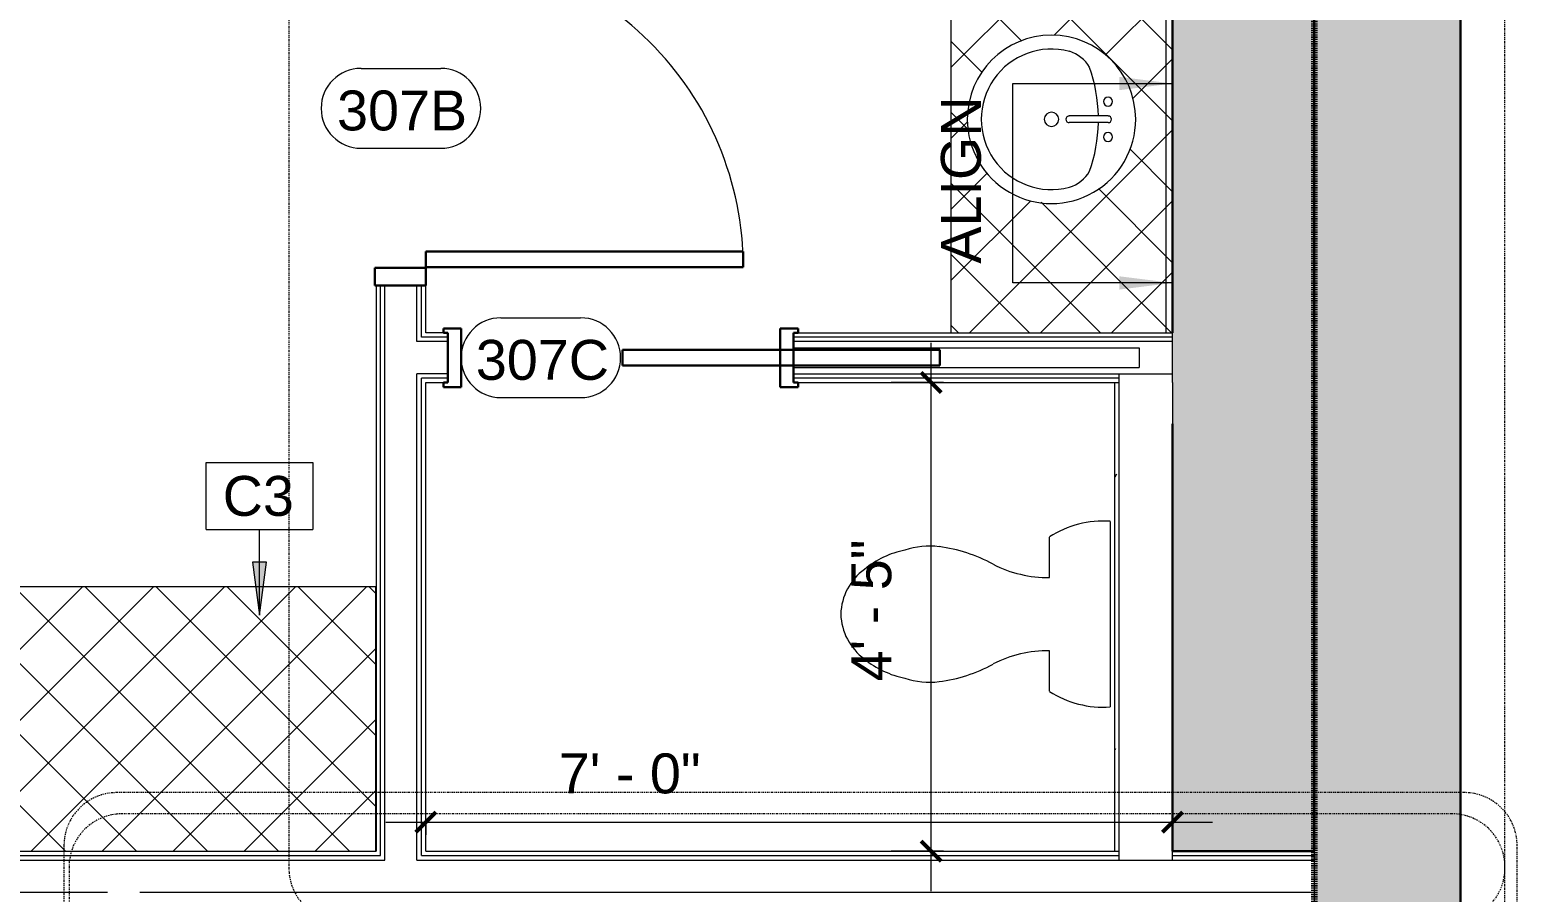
# Model space of a CAD drawing. Header units: inches. Extents: x -1176 to 1474, y -2632 to 978.
# Drawn here: x -143.2 to 24.6, y 351.2 to 448.5 of the extents above; entities that cross this region are included whole.
import ezdxf

# ---------------------------------------------------------------- set-up
doc = ezdxf.new("R2010")
doc.units = ezdxf.units.IN
doc.header["$MEASUREMENT"] = 0
doc.linetypes.add('Dash', pattern=[0.25, 0.125, -0.125])
doc.linetypes.add('Dash Dot 3_16_', pattern=[0.3125, 0.1875, -0.0625, 0, -0.0625])
for name, color, linetype, lineweight in [('A-ANNO-DIMS', 211, 'Continuous', 9), ('A-ANNO-DIMS-48', 211, 'Continuous', 9), ('A-ANNO-KEYN', 231, 'Continuous', 9), ('A-ANNO-MATC', 214, 'Dash', 140), ('A-ANNO-NOTE', 131, 'Continuous', 9), ('A-ANNO-SYMB', 150, 'Continuous', 9), ('A-DOOR', 31, 'Continuous', 18), ('A-DOOR-FRAM', 31, 'Continuous', 30), ('A-DOOR-IDEN', 31, 'Continuous', 9), ('A-WALL', 113, 'Continuous', 18), ('A-WALL-PATT', 111, 'Continuous', 18), ('I-WALL', 2, 'Continuous', 18), ('P-SANR-FIXT', 6, 'Continuous', 9), ('Q-CASE', 31, 'Continuous', 9)]:
    doc.layers.add(name, color=color, linetype=linetype, lineweight=lineweight)
doc.styles.add('Arial', font='arial.ttf', dxfattribs={"height": 4.5})
doc.styles.add('Swis721 Lt BT', font='swissl.ttf', dxfattribs={"height": 4.5})
doc.styles.add('Swis721 Lt BT_2', font='swissl.ttf', dxfattribs={"height": 0.09375})
doc.dimstyles.new('OTJ_-_3_32__Linear__1_2__Tolerance', dxfattribs={"dimscale": 12, "dimtxt": 4.748918, "dimasz": 0.1875, "dimexe": 0.375, "dimexo": 0.25, "dimgap": 0.25, "dimtad": 1, "dimdec": 1, "dimrnd": 0.5, "dimzin": 3, "dimdsep": 46, "dimlunit": 4, "dimtxsty": 'Swis721 Lt BT', "dimblk1": 'OBLIQUE', "dimblk2": 'OBLIQUE', "dimsah": 1, "dimcen": 0.09, "dimdle": 0.375, "dimazin": 0, "dimtfac": 1, "dimtdec": 4, "dimtix": 1, "dimtmove": 0, "dimatfit": 3, "dimfxl": 1, "dimtvp": 1, "dimfrac": 2, "dimtolj": 1, "dimtzin": 0, "dimarcsym": 2})
doc.dimstyles.new('OTJ_-_3_32__Linear__1_2__Tolerance_1', dxfattribs={"dimscale": 12, "dimtxt": 4.748918, "dimasz": 0.1875, "dimexe": 0.375, "dimexo": 0.25, "dimgap": 0.25, "dimtad": 1, "dimdec": 1, "dimrnd": 0.5, "dimzin": 3, "dimdsep": 46, "dimlunit": 4, "dimtxsty": 'Swis721 Lt BT', "dimblk1": 'OBLIQUE', "dimblk2": 'OBLIQUE', "dimsah": 1, "dimcen": 0.09, "dimdle": 0.375, "dimazin": 0, "dimtfac": 1, "dimtdec": 4, "dimtix": 1, "dimtmove": 2, "dimatfit": 3, "dimfxl": 1, "dimtvp": 1, "dimfrac": 2, "dimtolj": 1, "dimtzin": 0, "dimarcsym": 2})

# ---------------------------------------------------------------- blocks, each defined once
blk = doc.blocks.new('Single Flush - D2 3_ X 8_-8252890-3rd Floor Construction')
at = {"layer": 'A-DOOR', "lineweight": 30}
for p, q in [((16.15625, 38.625), (16.15625, 2.8125)), ((17.90625, 38.625), (16.15625, 38.625)), ((17.90625, 2.8125), (17.90625, 38.625)), ((16.15625, 2.8125), (17.90625, 2.8125))]:
    blk.add_line(p, q, dxfattribs=at)
at = {"layer": 'A-DOOR', "lineweight": 9}
blk.add_arc((17.90625, 2.8125), 35.8125, 90, 180.5, dxfattribs=at)
at = {"layer": 'A-DOOR-FRAM'}
for p, q in [((-20, -2.9375), (-20, 2.8125)), ((-20, 2.8125), (-18, 2.8125)), ((-18, -2.9375), (-18, 2.8125)), ((18.000004, -2.9375), (18.000004, 2.8125)), ((18.000004, 2.8125), (20.000004, 2.8125)), ((20.000004, -2.9375), (20.000004, 2.8125)), ((-20, -2.9375), (-18, -2.9375)), ((18.000004, -2.9375), (20.000004, -2.9375))]:
    blk.add_line(p, q, dxfattribs=at)
blk = doc.blocks.new('Vanity Counter Top w Round Sink Hole - 24_ Depth-7683055-3rd Floor Construction')
at = {"layer": 'Q-CASE'}
h = blk.add_hatch(dxfattribs=at)
h.set_pattern_fill('FP_2', color=256, style=0, pattern_type=2)
h.set_pattern_definition([(135, (447.671, 14.285), (-4.00647, -4.00647), []), (225, (447.671, 14.285), (4.00647, -4.00647), [])])
h.paths.add_polyline_path([(33.32, -18.08), (33.32, 0), (-52.26, 0), (-52.26, -25), (33.32, -25)], flags=0)
h.paths.add_polyline_path([(18.72, -13.65), (18.49, -15.76), (17.78, -17.77), (16.65, -19.57), (15.15, -21.07), (13.35, -22.21), (11.34, -22.91), (9.22, -23.15), (7.11, -22.91), (5.1, -22.21), (3.3, -21.07), (1.8, -19.57), (0.67, -17.77), (-0.04, -15.76), (-0.28, -13.65), (-0.04, -11.53), (0.67, -9.53), (1.8, -7.72), (3.3, -6.22), (5.1, -5.09), (7.11, -4.39), (9.22, -4.15), (11.34, -4.39), (13.35, -5.09), (15.15, -6.22), (16.65, -7.72), (17.78, -9.53), (18.49, -11.53)], flags=0)
h.paths.add_polyline_path([(-25.28, -13.65), (-25.51, -15.76), (-26.22, -17.77), (-27.35, -19.57), (-28.85, -21.07), (-30.65, -22.21), (-32.66, -22.91), (-34.78, -23.15), (-36.89, -22.91), (-38.9, -22.21), (-40.7, -21.07), (-42.2, -19.57), (-43.33, -17.77), (-44.04, -15.76), (-44.28, -13.65), (-44.04, -11.53), (-43.33, -9.53), (-42.2, -7.72), (-40.7, -6.22), (-38.9, -5.09), (-36.89, -4.39), (-34.78, -4.15), (-32.66, -4.39), (-30.65, -5.09), (-28.85, -6.22), (-27.35, -7.72), (-26.22, -9.53), (-25.51, -11.53)], flags=0)
for p, q in [((-52.26, -0.75), (33.32, -0.75)), ((-52.26, -25), (33.32, -25))]:
    blk.add_line(p, q, dxfattribs=at)
blk = doc.blocks.new('Sink Vanity-Round - 19_ x 19_-4918671-3rd Floor Construction')
at = {"layer": 'P-SANR-FIXT'}
for p, q in [((3.43, 9.73), (3.43, 5.36)), ((4.18, 9.73), (4.18, 5.36))]:
    blk.add_line(p, q, dxfattribs=at)
for centre, radius, start, end in [((3.81, 3.35), 9.5, 90, 270), ((3.81, 3.35), 9.5, 270, 90), ((1.81, 9.73), 0.5, 360, 180), ((3.81, 9.73), 0.375, 360, 180), ((5.81, 9.73), 0.5, 0, 180), ((3.81, -9.17), 17.81, 91.2067, 109.2086), ((1.81, 9.73), 0.5, 180, 360), ((3.81, -9.17), 17.81, 70.7914, 88.7933), ((5.81, 9.73), 0.5, 180, 360), ((0.05, 4.11), 4.12, 120.7927, 162.1904), ((7.56, 4.11), 4.12, 17.8096, 59.2073), ((3.81, 3.35), 7.93, 165.3071, 14.6929), ((3.81, 5.36), 0.375, 180, 360), ((3.81, 3.35), 0.812, 360, 180), ((3.81, 3.35), 0.813, 180, 360)]:
    blk.add_arc(centre, radius, start, end, dxfattribs=at)
blk = doc.blocks.new('P-Toilet-Floor-3D - Floor Mount-V15-3rd Floor Construction')
at = {"layer": 'P-SANR-FIXT'}
for p, q in [((-8.7, 8.31), (-4.13, 8.31)), ((4.13, 8.31), (8.7, 8.31)), ((10.46, 1.47), (-10.46, 1.47))]:
    blk.add_line(p, q, dxfattribs=at)
for centre, radius, start, end in [((0.18, 25.42), 6.45, 91.5969, 144.1622), ((-0.18, 25.42), 6.45, 35.8378, 88.4031), ((2.68, 22.72), 10.08, 140.0681, 169.0843), ((-2.68, 22.72), 10.08, 10.9157, 39.9319), ((0.88, 21.86), 8.56, 161.1064, 187.2133), ((-0.88, 21.86), 8.56, 352.7867, 18.8936), ((9.41, 22.94), 17.16, 187.2133, 208.7603), ((-9.41, 22.94), 17.16, 331.2397, 352.7867), ((-17.85, 8.46), 13.72, 359.3911, 27.0003), ((17.85, 8.46), 13.72, 152.9997, 180.6089), ((0.69, 2.25), 11.19, 147.1473, 183.9988), ((-0.69, 2.25), 11.19, 356.0012, 32.8527)]:
    blk.add_arc(centre, radius, start, end, dxfattribs=at)
blk = doc.blocks.new('Single Flush Pocket - D5 3_ X 8_-6998484-3rd Floor Construction')
at = {"layer": 'A-DOOR', "lineweight": 30}
for p, q in [((0.1875, 0.875), (36, 0.875)), ((0.1875, -0.875), (0.1875, 0.875)), ((36, 0.875), (36, -0.875)), ((36, -0.875), (0.1875, -0.875))]:
    blk.add_line(p, q, dxfattribs=at)
at = {"layer": 'A-DOOR', "lineweight": 9}
blk.add_arc((36, -0.875), 35.8125, 179.5, 180, dxfattribs=at)
at = {"layer": 'A-DOOR-FRAM'}
for p, q in [((-20, 3.3125), (-20, 2.8125)), ((-20, 3.3125), (-18, 3.3125)), ((-20, 2.8125), (-19.5, 2.8125)), ((-19.5, 2.8125), (-19.5, -2.8125)), ((-18, 3.3125), (-18, -3.3125)), ((18.000004, 3.3125), (18.000004, -3.3125)), ((18.000004, 3.3125), (20.000004, 3.3125)), ((19.500004, 2.8125), (19.500004, -2.8125)), ((19.500004, 2.8125), (20.000004, 2.8125)), ((20.000004, 3.3125), (20.000004, 2.8125)), ((-20, -3.3125), (-20, -2.8125)), ((-20, -2.8125), (-19.5, -2.8125)), ((-20, -3.3125), (-18, -3.3125)), ((18.000004, -3.3125), (20.000004, -3.3125)), ((19.500004, -2.8125), (20.000004, -2.8125)), ((20.000004, -3.3125), (20.000004, -2.8125))]:
    blk.add_line(p, q, dxfattribs=at)
blk = doc.blocks.new('Desk64 - Desk-7130718-3rd Floor Construction')
at = {"layer": 'Q-CASE'}
h = blk.add_hatch(dxfattribs=at)
h.set_pattern_fill('FP_17', color=256, style=0, pattern_type=2)
h.set_pattern_definition([(45, (2443.026, 65.321), (-4.00647, 4.00647), []), (135, (2443.026, 65.321), (-4.00647, -4.00647), [])])
h.paths.add_polyline_path([(2317.21, 421.18), (2338.85, 421.18), (2338.85, 451.01), (2205.18, 451.01), (2205.18, 421.18), (2298.52, 421.18)], flags=0)
for p, q in [((2338.85, 451.01), (2205.18, 451.01)), ((2205.18, 451.01), (2205.18, 421.18)), ((2338.85, 421.18), (2338.85, 451.01))]:
    blk.add_line(p, q, dxfattribs=at)
blk = doc.blocks.new('Door Tag - Door Tag-41184-3rd Floor Construction')
at = {"layer": 'A-DOOR-IDEN'}
for p, q in [((-0.09375, 0.09375), (0.09375, 0.09375)), ((-0.09375, -0.09375), (0.09375, -0.09375))]:
    blk.add_line(p, q, dxfattribs=at)
for centre, start, end in [((-0.09375, 0), 90, 270), ((0.09375, 0), 270, 90)]:
    blk.add_arc(centre, 0.09375, start, end, dxfattribs=at)
blk = doc.blocks.new('DIMBLOCK20-3rd Floor Construction')
at = {"layer": 'A-ANNO-DIMS-48'}
for p, q in [((-98.53, 357.72), (-98.53, 363.63)), ((-14.28, 357.72), (-14.28, 363.63)), ((-103.03, 359.13), (-9.78, 359.13)), ((-98.53, 359.13), (-98.53, 357.72)), ((-14.28, 359.13), (-14.28, 357.72))]:
    blk.add_line(p, q, dxfattribs=at)
at = {"layer": 'A-ANNO-DIMS-48', "lineweight": 50}
for p, q in [((-98.53, 359.13), (-97.4, 360.26)), ((-14.28, 359.13), (-13.16, 360.26)), ((-98.53, 359.13), (-99.65, 358.01)), ((-14.28, 359.13), (-15.41, 358.01))]:
    blk.add_line(p, q, dxfattribs=at)
at = {"layer": 'A-ANNO-DIMS-48', "color": 0, "insert": (-83.53, 366.89), "char_height": 4.5, "width": 17.4579, "attachment_point": 1, "line_spacing_factor": 1.005062, "style": 'Swis721 Lt BT'}
blk.add_mtext('7\' - 0"', dxfattribs=at)
blk = doc.blocks.new('_Oblique')
at = {"color": 0, "linetype": 'ByBlock', "lineweight": -2}
blk.add_line((-0.5, -0.5), (0.5, 0.5), dxfattribs=at)
blk = doc.blocks.new('DIMBLOCK21-3rd Floor Construction')
at = {"layer": 'A-ANNO-DIMS-48'}
for p, q in [((-41.51, 351.36), (-41.51, 413.23)), ((-40.1, 408.73), (-46.01, 408.73)), ((-41.51, 408.73), (-40.1, 408.73)), ((-40.1, 355.86), (-46.01, 355.86)), ((-41.51, 355.86), (-40.1, 355.86))]:
    blk.add_line(p, q, dxfattribs=at)
at = {"layer": 'A-ANNO-DIMS-48', "lineweight": 50}
for p, q in [((-41.51, 408.73), (-42.63, 409.86)), ((-41.51, 408.73), (-40.38, 407.61)), ((-41.51, 355.86), (-42.63, 356.98)), ((-41.51, 355.86), (-40.38, 354.73))]:
    blk.add_line(p, q, dxfattribs=at)
at = {"layer": 'A-ANNO-DIMS-48', "color": 0, "insert": (-50.51, 375.02), "char_height": 4.5, "width": 17.4579, "attachment_point": 1, "rotation": 90, "line_spacing_factor": 1.005062, "style": 'Swis721 Lt BT'}
blk.add_mtext('4\' - 5"', dxfattribs=at)
blk = doc.blocks.new('Align symbol - U shaped 2016 - symbol_align 01-7896856-3rd Floor Construction')
at = {"layer": 'A-ANNO-NOTE'}
for points in [[(-0.0156, 0.125), (0.0156, 0.125), (0, 0)], [(0.4531, 0.125), (0.4844, 0.125), (0.4687, 0)]]:
    blk.add_hatch(color=256, dxfattribs=at).paths.add_polyline_path(points, flags=0)
for p, q in [((0, 0.375), (0.4687, 0.375)), ((0, 0), (0, 0.375)), ((0.4687, 0.375), (0.4687, 0))]:
    blk.add_line(p, q, dxfattribs=at)
at = {"layer": 'A-ANNO-NOTE', "insert": (0.0453, 0.5442), "char_height": 0.09375, "width": 0.4545, "attachment_point": 1, "style": 'Swis721 Lt BT_2'}
blk.add_mtext('ALIGN', dxfattribs=at)
blk = doc.blocks.new('Keynote Tag - Keynote Number - Boxed-135510-3rd Floor Construction')
at = {"layer": 'A-ANNO-KEYN'}
for p, q in [((-0.125, -0.0792), (-0.125, 0.0781)), ((-0.125, 0.0781), (0.125, 0.0781)), ((0.125, 0.0781), (0.125, -0.0792)), ((-0.125, -0.0792), (0.125, -0.0792))]:
    blk.add_line(p, q, dxfattribs=at)

msp = doc.modelspace()

# ---------------------------------------------------------------- hatches: boundary and pattern name
at = {"layer": 'A-ANNO-KEYN'}
msp.add_hatch(color=256, dxfattribs=at).paths.add_polyline_path([(-117.3, 382.49), (-116.51, 388.49), (-118.09, 388.49)], flags=0)
at = {"layer": 'A-WALL-PATT'}
for points in [[(18.22, -1.17), (18.22, 814.52), (1.72, 814.52), (1.72, -1.17)], [(-14.28, 355.86), (1.72, 355.86), (1.72, 464.82), (-14.28, 464.82), (-14.28, 372.12)]]:
    msp.add_hatch(color=250, dxfattribs=at).paths.add_polyline_path(points, flags=0)
at = {"layer": 'A-WALL-PATT', "lineweight": 9}
h = msp.add_hatch(dxfattribs=at)
h.set_pattern_fill('FP_1', color=256, style=0, pattern_type=2)
h.set_pattern_definition([(0, (0, 0), (15.36, 3.84), [0.634, -10.886, 0.634, -10.886, -61.44]), (0, (0, 0), (15.36, 3.84), [-23.04, 0.634, -22.406, 0.634, -10.886, -26.88]), (0, (0, 0), (15.36, 3.84), [-57.6, 0.634, -7.046, 0.634, -18.566]), (120, (5.76, 1.92), (-11.005538, 11.38215), [0.634, -10.886, 0.634, -10.886, -61.44]), (120, (5.76, 1.92), (-11.005538, 11.38215), [-23.04, 0.634, -22.406, 0.634, -10.886, -26.88]), (120, (5.76, 1.92), (-11.005538, 11.38215), [-57.6, 0.634, -7.046, 0.634, -18.566]), (240, (7.68, 9.6), (-4.354462, -15.22215), [0.634, -10.886, 0.634, -10.886, -61.44]), (240, (7.68, 9.6), (-4.354462, -15.22215), [-23.04, 0.634, -22.406, 0.634, -10.886, -26.88]), (240, (7.68, 9.6), (-4.354462, -15.22215), [-57.6, 0.634, -7.046, 0.634, -18.566])])
h.paths.add_polyline_path([(-20.78, 355.86), (-20.28, 355.86), (-20.28, 408.73), (-20.78, 408.73), (-20.78, 372.12)], flags=0)

# ---------------------------------------------------------------- linework, layer by layer
at = {"layer": 'A-ANNO-KEYN'}
for p, q in [((-117.3, 389.04), (-117.3, 392.17)), ((-116.51, 388.49), (-118.09, 388.49)), ((-118.09, 388.49), (-117.3, 382.49)), ((-117.3, 382.49), (-117.3, 389.04)), ((-117.3, 382.49), (-116.51, 388.49))]:
    msp.add_line(p, q, dxfattribs=at)
at = {"layer": 'A-ANNO-MATC'}
msp.add_line((1.72, 857.52), (1.72, -90.48), dxfattribs=at)
at = {"layer": 'A-ANNO-SYMB', "linetype": 'Dash Dot 3_16_'}
for p, q in [((-113.99, 563.52), (-113.99, 353.97)), ((23.24, 353.97), (23.24, 563.52)), ((18.62, 362.48), (-133.37, 362.48)), ((17.24, 360.09), (-132.79, 360.09)), ((-139.37, 356.48), (-139.37, 248.4)), ((24.62, 248.4), (24.62, 356.48)), ((-138.79, 354.09), (-138.79, 241.31)), ((23.24, 241.31), (23.24, 354.09))]:
    msp.add_line(p, q, dxfattribs=at)
for centre, start, end in [((-133.37, 356.48), 90, 180), ((18.62, 356.48), 0, 90), ((-132.79, 354.09), 90, 180), ((17.24, 354.09), 0, 90), ((-107.99, 353.97), 180, 270), ((17.24, 353.97), 270, 0)]:
    msp.add_arc(centre, 6, start, end, dxfattribs=at)
at = {"layer": 'A-WALL', "color": 8, "lineweight": 30}
for p, q in [((18.22, 814.52), (18.22, 22.83)), ((1.72, 496.43), (1.72, 355.86)), ((-14.28, 414.36), (-14.28, 464.82)), ((-14.28, 355.86), (-14.28, 404.07)), ((-14.28, 355.86), (1.72, 355.86))]:
    msp.add_line(p, q, dxfattribs=at)
at = {"layer": 'A-WALL'}
for p, q in [((-103.65, 355.36), (-103.65, 419.68)), ((-103.15, 354.86), (-103.15, 419.68)), ((-99.53, 413.36), (-99.53, 419.68)), ((-99.03, 413.86), (-99.03, 419.68)), ((-96.03, 413.36), (-99.53, 413.36)), ((-96.03, 413.86), (-99.03, 413.86)), ((-14.28, 413.86), (-57.03, 413.86)), ((-14.28, 413.36), (-57.03, 413.36)), ((-14.28, 409.23), (-14.28, 414.36)), ((-99.53, 354.86), (-99.53, 409.73)), ((-96.03, 409.73), (-99.53, 409.73)), ((-57.03, 409.73), (-14.28, 409.73)), ((-20.28, 354.86), (-20.28, 409.73)), ((-99.03, 355.36), (-99.03, 409.23)), ((-96.03, 409.23), (-99.03, 409.23)), ((-20.28, 409.23), (-57.03, 409.23)), ((-20.78, 408.73), (-20.28, 408.73)), ((-14.28, 408.73), (-14.28, 404.07)), ((-20.78, 355.86), (-20.28, 355.86)), ((-14.28, 354.86), (-14.28, 355.86)), ((1.72, 355.86), (1.72, 350.23)), ((-268.08, 355.36), (-103.65, 355.36)), ((-268.08, 354.86), (-103.15, 354.86)), ((-99.53, 354.86), (1.72, 354.86)), ((-99.03, 355.36), (-20.28, 355.36)), ((-14.28, 355.36), (1.72, 355.36)), ((-160.45, 351.23), (-134.45, 351.23)), ((-130.82, 351.23), (1.72, 351.23))]:
    msp.add_line(p, q, dxfattribs=at)
at = {"layer": 'A-WALL', "color": 55}
msp.add_line((-14.28, 408.73), (-14.28, 409.23), dxfattribs=at)
at = {"layer": 'I-WALL'}
for p, q in [((-104.15, 419.68), (-104.15, 355.86)), ((-98.53, 419.68), (-104.15, 419.68)), ((-98.53, 414.36), (-98.53, 419.68)), ((-96.03, 414.36), (-98.53, 414.36)), ((-96.03, 414.36), (-96.03, 412.67)), ((-57.03, 414.36), (-14.28, 414.36)), ((-57.03, 414.36), (-57.03, 412.67)), ((-96.07, 410.42), (-96.07, 412.67)), ((-96.07, 412.67), (-96.03, 412.67)), ((-57.03, 412.67), (-18.03, 412.67)), ((-18.03, 412.67), (-18.03, 410.42)), ((-96.03, 410.42), (-96.07, 410.42)), ((-96.03, 408.73), (-96.03, 410.42)), ((-57.03, 410.42), (-18.03, 410.42)), ((-57.03, 408.73), (-57.03, 410.42)), ((-98.53, 355.86), (-98.53, 408.73)), ((-98.53, 408.73), (-96.03, 408.73)), ((-57.03, 408.73), (-20.78, 408.73)), ((-20.78, 355.86), (-20.78, 408.73)), ((-268.08, 355.86), (-104.15, 355.86)), ((-98.53, 355.86), (-20.78, 355.86))]:
    msp.add_line(p, q, dxfattribs=at)

# ---------------------------------------------------------------- block references
at = {"layer": 'A-ANNO-KEYN', "xscale": 47.99999999999997, "yscale": 47.99999999999997, "zscale": 47.99999999999997}
msp.add_blockref('Keynote Tag - Keynote Number - Boxed-135510-3rd Floor Construction', (-117.3, 395.97), dxfattribs=at)
at = {"layer": 'A-ANNO-NOTE', "xscale": 48, "yscale": 48, "zscale": 48, "rotation": 90.00000000000006}
msp.add_blockref('Align symbol - U shaped 2016 - symbol_align 01-7896856-3rd Floor Construction', (-14.28, 419.98), dxfattribs=at)
at = {"layer": 'A-DOOR', "rotation": 269.9999999999993}
msp.add_blockref('Single Flush - D2 3_ X 8_-8252890-3rd Floor Construction', (-101.34, 439.68), dxfattribs=at)
at = {"layer": 'A-DOOR'}
msp.add_blockref('Single Flush Pocket - D5 3_ X 8_-6998484-3rd Floor Construction', (-76.53, 411.54), dxfattribs=at)
at = {"layer": 'A-DOOR-IDEN', "xscale": 47.99999999999997, "yscale": 47.99999999999997, "zscale": 47.99999999999997}
for p in [(-101.34, 439.68), (-85.56, 411.54)]:
    msp.add_blockref('Door Tag - Door Tag-41184-3rd Floor Construction', p, dxfattribs=at)
at = {"layer": 'P-SANR-FIXT'}
for name, p, rotation in [('Sink Vanity-Round - 19_ x 19_-4918671-3rd Floor Construction', (-31.28, 442.25), 269.9999999999999), ('P-Toilet-Floor-3D - Floor Mount-V15-3rd Floor Construction', (-19.84, 382.61), 90.00000000000031)]:
    msp.add_blockref(name, p, dxfattribs=dict(at, rotation=rotation))
at = {"layer": 'Q-CASE', "rotation": 270.0000000000001}
msp.add_blockref('Vanity Counter Top w Round Sink Hole - 24_ Depth-7683055-3rd Floor Construction', (-14.28, 447.67), dxfattribs=at)
at = {"layer": 'Q-CASE'}
msp.add_blockref('Desk64 - Desk-7130718-3rd Floor Construction', (-2443.03, -65.32), dxfattribs=at)

# ---------------------------------------------------------------- texts
at = {"layer": 'A-ANNO-KEYN', "insert": (-121.45, 398.2), "char_height": 4.5, "width": 9.8475, "attachment_point": 1, "style": 'Arial'}
msp.add_mtext('C3', dxfattribs=at)
at = {"layer": 'A-DOOR-IDEN', "char_height": 4.5, "attachment_point": 1, "style": 'Swis721 Lt BT'}
for s, insert, width in [('307B', (-108.55, 441.69), 17.271), ('307C', (-92.89, 413.55), 17.574)]:
    msp.add_mtext(s, dxfattribs=dict(at, insert=insert, width=width))

# ---------------------------------------------------------------- dimensions: what is measured, and where the dimension line sits
at = {"layer": 'A-ANNO-DIMS'}
dim = msp.add_linear_dim(base=(-41.51, 408.73), p1=(-43.1, 355.86), p2=(-43.1, 408.73), angle=90, dimstyle='OTJ_-_3_32__Linear__1_2__Tolerance', override={"dimpost": '<>', "dimfxl": 52.875}, dxfattribs=at)
dim.commit()
dim.dimension.update_dxf_attribs({"geometry": 'DIMBLOCK21-3rd Floor Construction', "text_midpoint": (-46.82, 382.29)})
dim = msp.add_linear_dim(base=(-14.285, 359.1303), p1=(-98.528, 360.7213), p2=(-14.285, 360.7213), dimstyle='OTJ_-_3_32__Linear__1_2__Tolerance_1', override={"dimpost": '<>', "dimfxl": 84.243035}, dxfattribs=at)
dim.commit()
dim.dimension.update_dxf_attribs({"geometry": 'DIMBLOCK20-3rd Floor Construction', "text_midpoint": (-74.8031, 363.8867), "dimtype": 160})

doc.saveas('drawing.dxf')
